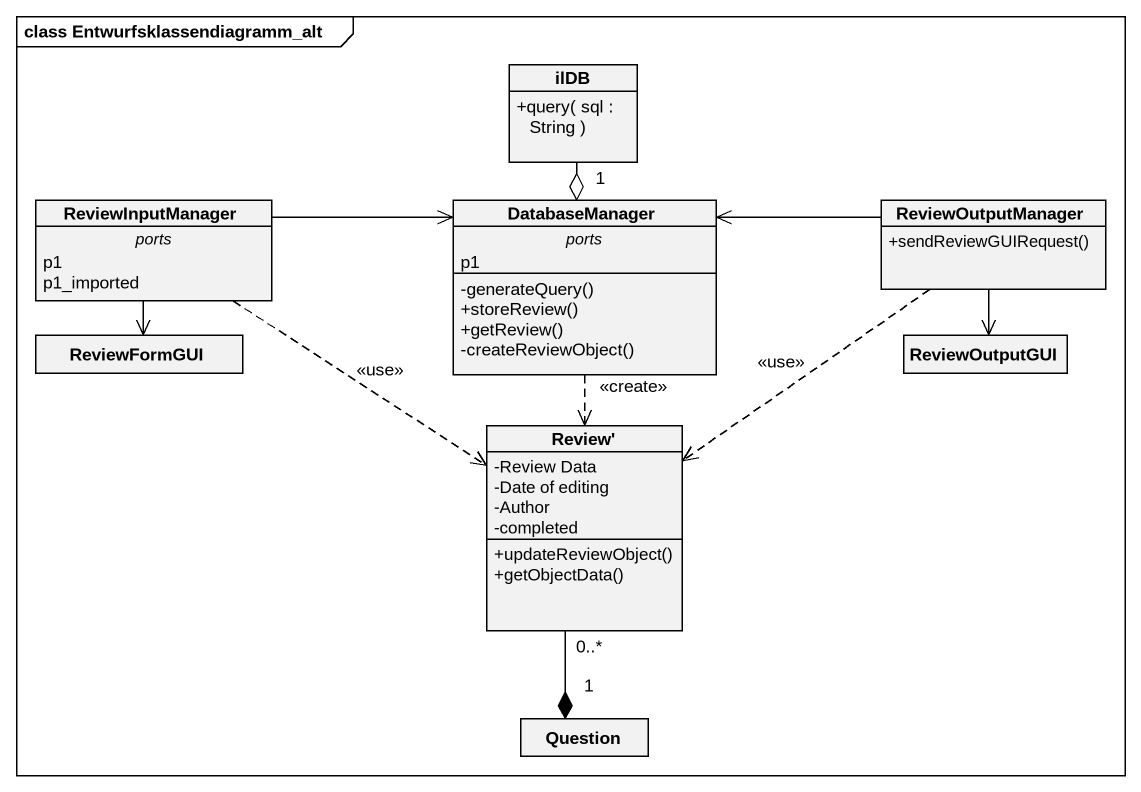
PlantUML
@startuml
mainframe class Entwurfsklassendiagramm_alt
hide circle
hide empty members
skinparam classAttributeIconSize 0
class ilDB {
  +query( sql : String )
}
class ReviewInputManager {
  -- ports --
  p1
  p1_imported
}
class DatabaseManager {
  -- ports --
  p1
  --
  -generateQuery()
  +storeReview()
  +getReview()
  -createReviewObject()
}
class ReviewOutputManager {
  +sendReviewGUIRequest()
}
class ReviewFormGUI
class ReviewOutputGUI
class "Review'" as Review {
  -Review Data
  -Date of editing
  -Author
  -completed
  +updateReviewObject()
  +getObjectData()
}
class Question
ReviewInputManager -right-> DatabaseManager
ReviewInputManager --> ReviewFormGUI
ReviewInputManager ..> Review : <<use>>
DatabaseManager o-up- "1" ilDB
DatabaseManager ..> Review : <<create>>
ReviewOutputManager -left-> DatabaseManager
ReviewOutputManager --> ReviewOutputGUI
ReviewOutputManager ..> Review : <<use>>
Question "1" *-up- "0..*" Review
@enduml
